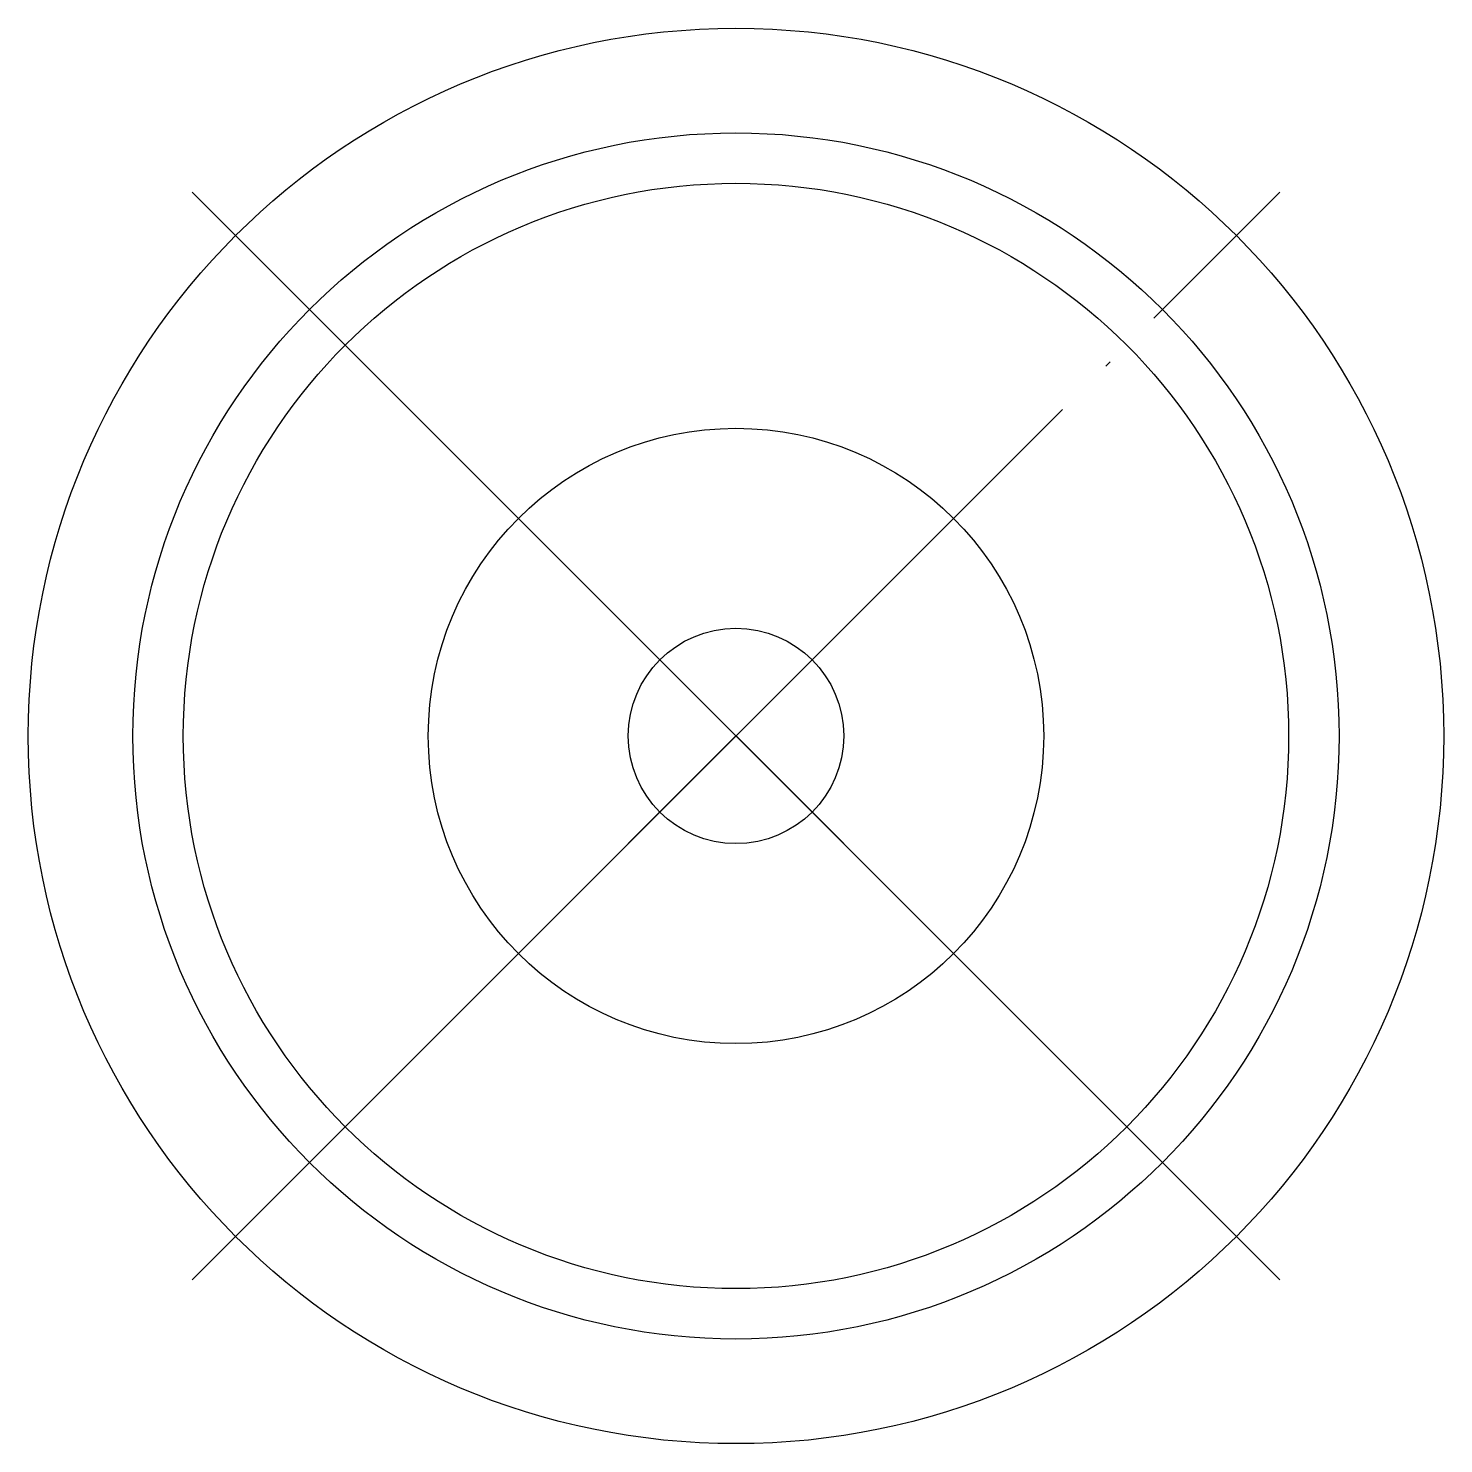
# Model space of a CAD drawing. Extents: x -79 to 79, y 891 to 1049.
# Drawn here: x 55.79 to 78.79, y 890.93 to 913.93 of the extents above.
import ezdxf

# ---------------------------------------------------------------- set-up
doc = ezdxf.new("R2010")
doc.units = 0
doc.header["$MEASUREMENT"] = 0
doc.linetypes.add('CENTER', pattern=[22, 20, -1, 0, -1])
doc.layers.get('0').update_dxf_attribs({"linetype": 'CONTINUOUS'})
doc.layers.add('$PARTREF_BOM', color=7, linetype='CONTINUOUS')
doc.styles.get("Standard").update_dxf_attribs({"font": 'txt.shx', "bigfont": 'chineset.shx'})

# ---------------------------------------------------------------- blocks, each defined once
blk = doc.blocks.new('PARTREF')
at = {"layer": '$PARTREF_BOM', "color": 2}
for p, q in [((-1.75, -1.75), (1.75, 1.75)), ((-1.75, 1.75), (1.75, -1.75))]:
    blk.add_line(p, q, dxfattribs=at)
blk.add_circle((0, 0), 1.75, dxfattribs=at)
at = {"layer": '$PARTREF_BOM', "color": 2, "flags": 1}
for tag, p in [('TAG15', (5.594, -4.742)), ('TAG5', (-16.086, -4.95)), ('TAG10', (-5.651, -4.998)), ('TAG14', (5.594, -8.742)), ('TAG4', (-16.086, -8.95)), ('TAG9', (-5.651, -8.998)), ('TAG13', (5.594, -12.742)), ('TAG3', (-16.086, -12.95)), ('TAG8', (-5.651, -12.998)), ('TAG12', (5.594, -16.742)), ('TAG2', (-16.086, -16.95)), ('TAG7', (-5.651, -16.998)), ('TAG11', (5.594, -20.742)), ('TAG1', (-16.086, -20.95)), ('TAG6', (-5.651, -20.998))]:
    blk.add_attdef(tag, p, '', height=2.5, dxfattribs=at)

msp = doc.modelspace()

# ---------------------------------------------------------------- linework, layer by layer
at = {"color": 1, "linetype": 'CENTER'}
msp.add_line((58.453, 893.594), (76.131, 911.271), dxfattribs=at)
at = {"color": 7, "linetype": 'CONTINUOUS'}
msp.add_line((58.453, 911.271), (76.131, 893.594), dxfattribs=at)
for radius in [11.5, 9.8, 8.981, 5]:
    msp.add_circle((67.292, 902.433), radius, dxfattribs=at)

# ---------------------------------------------------------------- block references
at = {"color": 7}
msp.add_blockref('PARTREF', (67.292, 902.433), dxfattribs=at)

doc.saveas('drawing.dxf')
